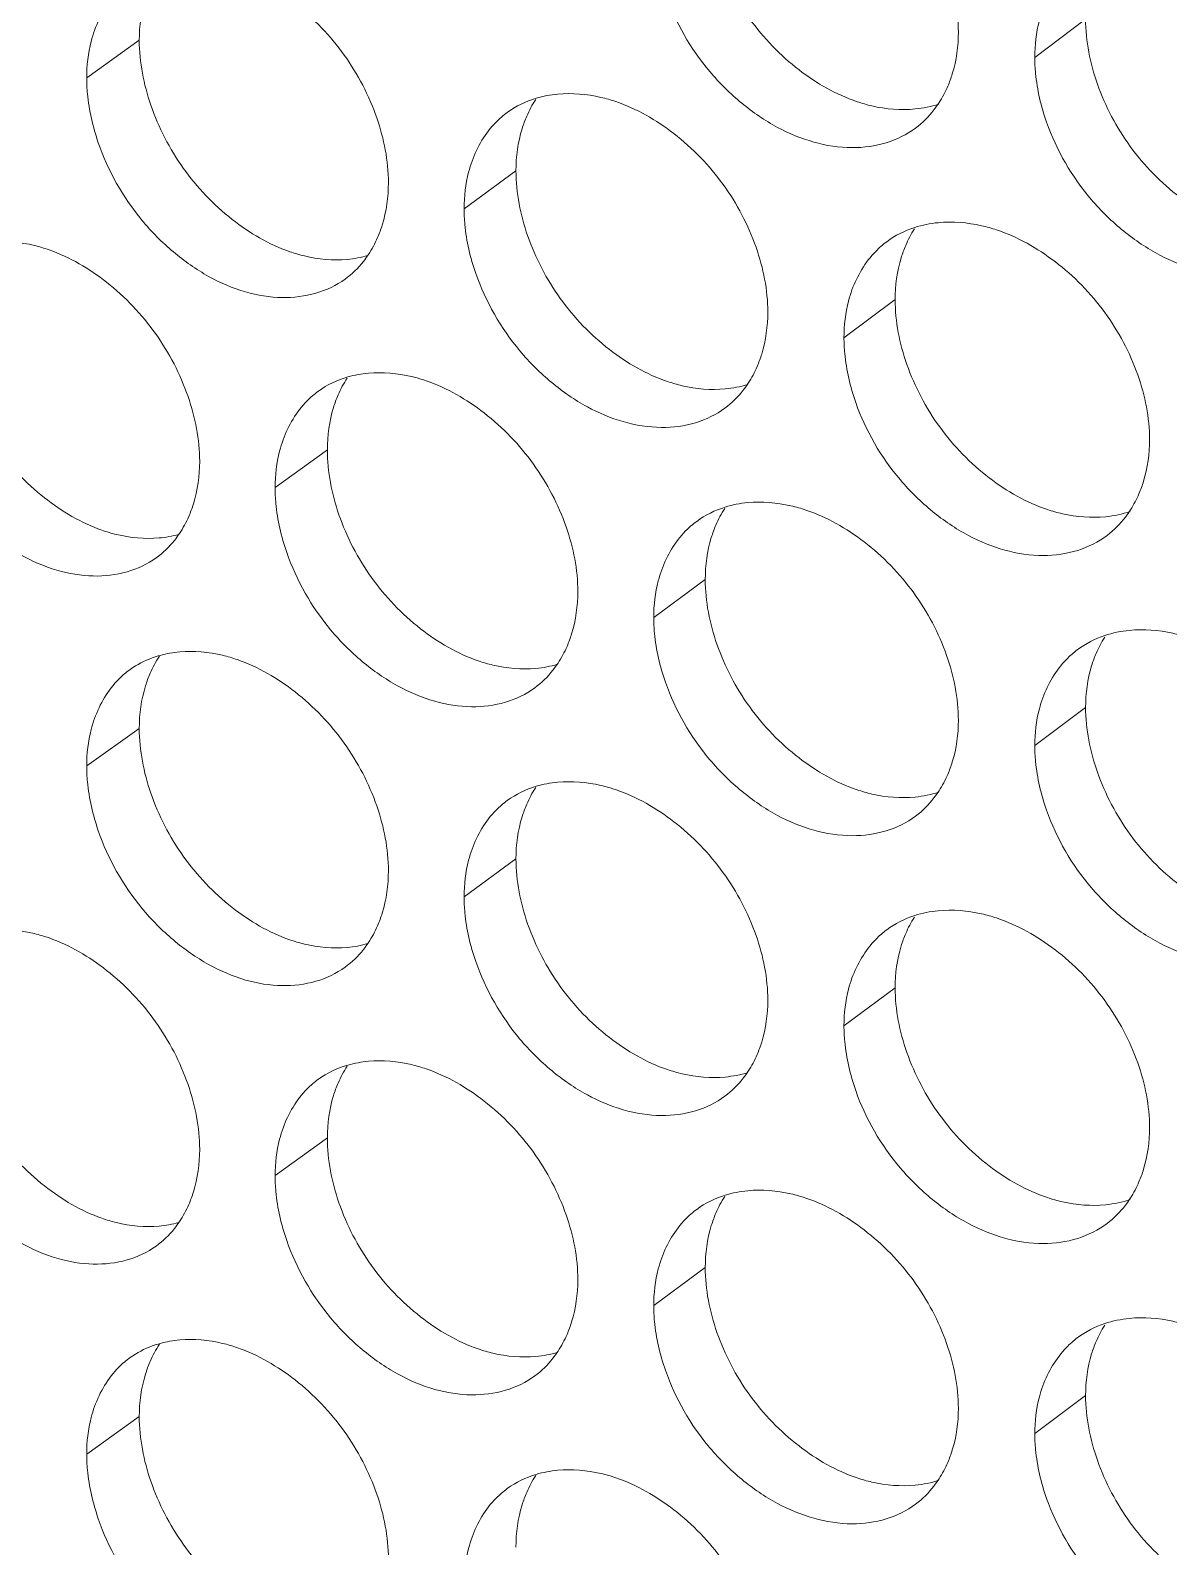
# Model space of a CAD drawing. Header units: millimetres. Extents: x 1177 to 4147, y 93 to 2194.
# Drawn here: x 2656.64 to 2669.67, y 733.92 to 751.28 of the extents above; entities that cross this region are included whole.
import ezdxf

# ---------------------------------------------------------------- set-up
doc = ezdxf.new("R2010")
doc.units = ezdxf.units.MM
doc.header["$LTSCALE"] = 0.1
doc.layers.get('0').update_dxf_attribs({"lineweight": 13})
doc.layers.add('标注', color=251, linetype='Continuous', lineweight=9)

# ---------------------------------------------------------------- blocks, each defined once
blk = doc.blocks.new('02')
for points, knots in [([(4627.348, 522.744), (4597.363, 531.299), (4553.55, 545.69), (4497.641, 568.487), (4458.71, 586.649), (4422.281, 606.068), (4388.51, 626.659), (4357.551, 648.334), (4338.416, 663.815), (4329.392, 671.722)], [0, 0, 0, 0, 0.278685, 0.411475, 0.539478, 0.662459, 0.780251, 0.892768, 1, 1, 1, 1]), ([(4626.906, 521.428), (4597.052, 529.945), (4553.424, 544.261), (4497.732, 566.923), (4458.929, 584.973), (4422.597, 604.269), (4388.892, 624.729), (4357.964, 646.263), (4338.829, 661.641), (4329.798, 669.496)], [0, 0, 0, 0, 0.278468, 0.411196, 0.539177, 0.662176, 0.780023, 0.892638, 1, 1, 1, 1]), ([(4628.518, 518.372), (4598.337, 526.935), (4554.235, 541.353), (4497.955, 564.22), (4458.766, 582.448), (4422.099, 601.945), (4388.114, 622.628), (4356.965, 644.402), (4337.717, 659.96), (4328.641, 667.907)], [0, 0, 0, 0, 0.278732, 0.411552, 0.539576, 0.662563, 0.780343, 0.892822, 1, 1, 1, 1]), ([(4328.202, 667.332), (4337.3, 659.316), (4356.601, 643.626), (4387.852, 621.677), (4421.956, 600.844), (4458.755, 581.215), (4498.091, 562.874), (4554.59, 539.876), (4598.873, 525.389), (4629.18, 516.79)], [0, 0, 0, 0, 0.107262, 0.219794, 0.337581, 0.460553, 0.588547, 0.721328, 1, 1, 1, 1])]:
    blk.add_open_spline(points, degree=3, knots=knots)
at = {"layer": '标注'}
for p, q in [((4581.589, 664.701), (4580.758, 664.077)), ((4566.111, 664.358), (4565.251, 663.743)), ((4566.111, 664.358), (4565.251, 663.743)), ((4572.272, 662.223), (4571.424, 661.605)), ((4572.272, 662.223), (4571.424, 661.605)), ((4578.474, 660.118), (4577.637, 659.496)), ((4578.474, 660.118), (4577.637, 659.496)), ((4569.187, 657.662), (4568.333, 657.045)), ((4575.368, 655.542), (4574.525, 654.921)), ((4581.589, 653.451), (4580.758, 652.827)), ((4566.111, 653.108), (4565.251, 652.493)), ((4572.272, 650.973), (4571.424, 650.355)), ((4578.474, 648.868), (4577.637, 648.246)), ((4569.187, 646.412), (4568.333, 645.795)), ((4575.368, 644.292), (4574.525, 643.671)), ((4581.589, 642.201), (4580.758, 641.577)), ((4566.111, 641.858), (4565.251, 641.243)), ((4566.111, 641.858), (4565.251, 641.243))]:
    blk.add_line(p, q, dxfattribs=at)
for points, knots in [([(4579.508, 664.493), (4579.508, 664.852), (4579.357, 665.597), (4578.821, 666.609), (4578.02, 667.433), (4577.357, 667.813), (4577.014, 667.928)], [0, 0, 0, 0, 0.240116, 0.498284, 0.757575, 1, 1, 1, 1]), ([(4575.368, 666.792), (4575.368, 666.433), (4575.518, 665.688), (4576.051, 664.675), (4576.847, 663.85), (4577.509, 663.469), (4577.852, 663.354)], [0, 0, 0, 0, 0.240418, 0.498747, 0.75788, 1, 1, 1, 1]), ([(4570.186, 662.03), (4570.186, 662.389), (4570.036, 663.135), (4569.506, 664.15), (4568.714, 664.978), (4568.056, 665.364), (4567.715, 665.482)], [0, 0, 0, 0, 0.240558, 0.499178, 0.758416, 1, 1, 1, 1]), ([(4570.186, 662.03), (4570.186, 662.389), (4570.036, 663.135), (4569.506, 664.15), (4568.714, 664.978), (4568.056, 665.364), (4567.715, 665.482)], [0, 0, 0, 0, 0.240558, 0.499178, 0.758416, 1, 1, 1, 1]), ([(4565.963, 665.322), (4565.897, 665.275), (4565.643, 665.058), (4565.465, 664.758), (4565.38, 664.52)], [0, 0, 0, 0, 0.243679, 1, 1, 1, 1]), ([(4565.963, 665.322), (4565.897, 665.275), (4565.643, 665.058), (4565.465, 664.758), (4565.38, 664.52)], [0, 0, 0, 0, 0.243679, 1, 1, 1, 1]), ([(4566.289, 665.259), (4566.26, 665.191), (4566.153, 664.903), (4566.111, 664.592), (4566.111, 664.358)], [0, 0, 0, 0, 0.238756, 1, 1, 1, 1]), ([(4566.289, 665.259), (4566.26, 665.191), (4566.153, 664.903), (4566.111, 664.592), (4566.111, 664.358)], [0, 0, 0, 0, 0.238756, 1, 1, 1, 1]), ([(4574.717, 665.113), (4574.878, 664.653), (4575.253, 664.001), (4575.946, 663.32), (4576.689, 662.807), (4577.536, 662.546), (4578.328, 662.652), (4578.666, 662.817), (4578.809, 662.924)], [0, 0, 0, 0, 0.277359, 0.41667, 0.550882, 0.790562, 0.898061, 1, 1, 1, 1]), ([(4580.89, 664.859), (4580.868, 664.799), (4580.789, 664.546), (4580.758, 664.278), (4580.758, 664.077)], [0, 0, 0, 0, 0.240728, 1, 1, 1, 1]), ([(4581.589, 664.701), (4581.589, 664.343), (4581.74, 663.598), (4582.276, 662.587), (4583.078, 661.765), (4583.744, 661.389), (4584.088, 661.275)], [0, 0, 0, 0, 0.240129, 0.498159, 0.757326, 1, 1, 1, 1]), ([(4565.38, 664.52), (4565.359, 664.461), (4565.282, 664.209), (4565.251, 663.943), (4565.251, 663.743)], [0, 0, 0, 0, 0.240208, 1, 1, 1, 1]), ([(4565.38, 664.52), (4565.359, 664.461), (4565.282, 664.209), (4565.251, 663.943), (4565.251, 663.743)], [0, 0, 0, 0, 0.240208, 1, 1, 1, 1]), ([(4579.334, 663.606), (4579.363, 663.672), (4579.467, 663.957), (4579.508, 664.263), (4579.508, 664.493)], [0, 0, 0, 0, 0.239544, 1, 1, 1, 1]), ([(4566.111, 664.358), (4566.111, 663.999), (4566.26, 663.253), (4566.787, 662.237), (4567.575, 661.406), (4568.231, 661.02), (4568.571, 660.902)], [0, 0, 0, 0, 0.240862, 0.49964, 0.75872, 1, 1, 1, 1]), ([(4566.111, 664.358), (4566.111, 663.999), (4566.26, 663.253), (4566.787, 662.237), (4567.575, 661.406), (4568.231, 661.02), (4568.571, 660.902)], [0, 0, 0, 0, 0.240862, 0.49964, 0.75872, 1, 1, 1, 1]), ([(4580.758, 664.077), (4580.758, 663.991), (4580.776, 663.631), (4580.86, 663.277), (4580.951, 663.019)], [0, 0, 0, 0, 0.240186, 1, 1, 1, 1]), ([(4565.251, 663.743), (4565.251, 663.657), (4565.269, 663.297), (4565.352, 662.942), (4565.441, 662.683)], [0, 0, 0, 0, 0.239965, 1, 1, 1, 1]), ([(4565.251, 663.743), (4565.251, 663.657), (4565.269, 663.297), (4565.352, 662.942), (4565.441, 662.683)], [0, 0, 0, 0, 0.239965, 1, 1, 1, 1]), ([(4573.904, 663.356), (4573.825, 663.383), (4573.517, 663.471), (4573.19, 663.5), (4572.955, 663.478)], [0, 0, 0, 0, 0.263009, 1, 1, 1, 1]), ([(4573.904, 663.356), (4573.825, 663.383), (4573.517, 663.471), (4573.19, 663.5), (4572.955, 663.478)], [0, 0, 0, 0, 0.263009, 1, 1, 1, 1]), ([(4576.391, 659.915), (4576.391, 660.274), (4576.24, 661.019), (4575.706, 662.032), (4574.908, 662.857), (4574.247, 663.239), (4573.904, 663.356)], [0, 0, 0, 0, 0.240262, 0.49858, 0.757854, 1, 1, 1, 1]), ([(4576.391, 659.915), (4576.391, 660.274), (4576.24, 661.019), (4575.706, 662.032), (4574.908, 662.857), (4574.247, 663.239), (4573.904, 663.356)], [0, 0, 0, 0, 0.240262, 0.49858, 0.757854, 1, 1, 1, 1]), ([(4577.852, 663.354), (4577.931, 663.327), (4578.24, 663.239), (4578.567, 663.212), (4578.802, 663.235)], [0, 0, 0, 0, 0.262674, 1, 1, 1, 1]), ([(4578.809, 662.924), (4578.922, 663.009), (4579.058, 663.144), (4579.166, 663.298), (4579.192, 663.339)], [0, 0, 0, 0, 0.74587, 1, 1, 1, 1]), ([(4572.13, 663.179), (4572.065, 663.131), (4571.814, 662.915), (4571.639, 662.619), (4571.554, 662.384)], [0, 0, 0, 0, 0.244024, 1, 1, 1, 1]), ([(4572.13, 663.179), (4572.065, 663.131), (4571.814, 662.915), (4571.639, 662.619), (4571.554, 662.384)], [0, 0, 0, 0, 0.244024, 1, 1, 1, 1]), ([(4572.448, 663.117), (4572.419, 663.05), (4572.314, 662.764), (4572.272, 662.455), (4572.272, 662.223)], [0, 0, 0, 0, 0.239116, 1, 1, 1, 1]), ([(4572.448, 663.117), (4572.419, 663.05), (4572.314, 662.764), (4572.272, 662.455), (4572.272, 662.223)], [0, 0, 0, 0, 0.239116, 1, 1, 1, 1]), ([(4580.951, 663.019), (4581.113, 662.559), (4581.493, 661.905), (4582.193, 661.227), (4582.945, 660.718), (4583.801, 660.464), (4584.598, 660.579), (4584.937, 660.749), (4585.081, 660.859)], [0, 0, 0, 0, 0.27664, 0.415747, 0.549878, 0.789826, 0.897663, 1, 1, 1, 1]), ([(4565.441, 662.683), (4565.599, 662.225), (4565.968, 661.573), (4566.648, 660.889), (4567.221, 660.486), (4567.825, 660.223), (4568.43, 660.126), (4568.998, 660.192), (4569.334, 660.35), (4569.477, 660.453)], [0, 0, 0, 0, 0.277943, 0.417311, 0.551401, 0.676704, 0.792073, 0.898857, 1, 1, 1, 1]), ([(4565.441, 662.683), (4565.599, 662.225), (4565.968, 661.573), (4566.648, 660.889), (4567.221, 660.486), (4567.825, 660.223), (4568.43, 660.126), (4568.998, 660.192), (4569.334, 660.35), (4569.477, 660.453)], [0, 0, 0, 0, 0.277943, 0.417311, 0.551401, 0.676704, 0.792073, 0.898857, 1, 1, 1, 1]), ([(4571.554, 662.384), (4571.533, 662.324), (4571.455, 662.072), (4571.424, 661.805), (4571.424, 661.605)], [0, 0, 0, 0, 0.240415, 1, 1, 1, 1]), ([(4571.554, 662.384), (4571.533, 662.324), (4571.455, 662.072), (4571.424, 661.805), (4571.424, 661.605)], [0, 0, 0, 0, 0.240415, 1, 1, 1, 1]), ([(4572.272, 662.223), (4572.272, 661.864), (4572.422, 661.119), (4572.953, 660.105), (4573.746, 659.278), (4574.407, 658.896), (4574.748, 658.78)], [0, 0, 0, 0, 0.240565, 0.499043, 0.758159, 1, 1, 1, 1]), ([(4572.272, 662.223), (4572.272, 661.864), (4572.422, 661.119), (4572.953, 660.105), (4573.746, 659.278), (4574.407, 658.896), (4574.748, 658.78)], [0, 0, 0, 0, 0.240565, 0.499043, 0.758159, 1, 1, 1, 1]), ([(4570.009, 661.132), (4570.038, 661.199), (4570.144, 661.487), (4570.186, 661.797), (4570.186, 662.03)], [0, 0, 0, 0, 0.239008, 1, 1, 1, 1]), ([(4570.009, 661.132), (4570.038, 661.199), (4570.144, 661.487), (4570.186, 661.797), (4570.186, 662.03)], [0, 0, 0, 0, 0.239008, 1, 1, 1, 1]), ([(4571.424, 661.605), (4571.424, 661.518), (4571.442, 661.159), (4571.525, 660.804), (4571.615, 660.546)], [0, 0, 0, 0, 0.240052, 1, 1, 1, 1]), ([(4571.424, 661.605), (4571.424, 661.518), (4571.442, 661.159), (4571.525, 660.804), (4571.615, 660.546)], [0, 0, 0, 0, 0.240052, 1, 1, 1, 1]), ([(4580.133, 661.258), (4580.053, 661.285), (4579.743, 661.372), (4579.414, 661.399), (4579.178, 661.376)], [0, 0, 0, 0, 0.262749, 1, 1, 1, 1]), ([(4580.133, 661.258), (4580.053, 661.285), (4579.743, 661.372), (4579.414, 661.399), (4579.178, 661.376)], [0, 0, 0, 0, 0.262749, 1, 1, 1, 1]), ([(4582.635, 657.829), (4582.635, 658.188), (4582.483, 658.933), (4581.945, 659.944), (4581.142, 660.765), (4580.477, 661.143), (4580.133, 661.258)], [0, 0, 0, 0, 0.239971, 0.497989, 0.757297, 1, 1, 1, 1]), ([(4582.635, 657.829), (4582.635, 658.188), (4582.483, 658.933), (4581.945, 659.944), (4581.142, 660.765), (4580.477, 661.143), (4580.133, 661.258)], [0, 0, 0, 0, 0.239971, 0.497989, 0.757297, 1, 1, 1, 1]), ([(4564.636, 660.932), (4564.557, 660.959), (4564.253, 661.05), (4563.929, 661.081), (4563.696, 661.061)], [0, 0, 0, 0, 0.263409, 1, 1, 1, 1]), ([(4578.336, 661.065), (4578.272, 661.017), (4578.026, 660.801), (4577.853, 660.508), (4577.768, 660.277)], [0, 0, 0, 0, 0.244355, 1, 1, 1, 1]), ([(4578.336, 661.065), (4578.272, 661.017), (4578.026, 660.801), (4577.853, 660.508), (4577.768, 660.277)], [0, 0, 0, 0, 0.244355, 1, 1, 1, 1]), ([(4578.647, 661.005), (4578.618, 660.938), (4578.515, 660.654), (4578.474, 660.348), (4578.474, 660.118)], [0, 0, 0, 0, 0.239472, 1, 1, 1, 1]), ([(4578.647, 661.005), (4578.618, 660.938), (4578.515, 660.654), (4578.474, 660.348), (4578.474, 660.118)], [0, 0, 0, 0, 0.239472, 1, 1, 1, 1]), ([(4567.099, 657.474), (4567.099, 657.832), (4566.949, 658.578), (4566.421, 659.594), (4565.632, 660.425), (4564.976, 660.812), (4564.636, 660.932)], [0, 0, 0, 0, 0.240708, 0.499479, 0.758699, 1, 1, 1, 1]), ([(4568.571, 660.902), (4568.65, 660.875), (4568.955, 660.785), (4569.279, 660.755), (4569.512, 660.776)], [0, 0, 0, 0, 0.263064, 1, 1, 1, 1]), ([(4568.571, 660.902), (4568.65, 660.875), (4568.955, 660.785), (4569.279, 660.755), (4569.512, 660.776)], [0, 0, 0, 0, 0.263064, 1, 1, 1, 1]), ([(4569.477, 660.453), (4569.589, 660.535), (4569.725, 660.666), (4569.833, 660.817), (4569.859, 660.856)], [0, 0, 0, 0, 0.745756, 1, 1, 1, 1]), ([(4569.477, 660.453), (4569.589, 660.535), (4569.725, 660.666), (4569.833, 660.817), (4569.859, 660.856)], [0, 0, 0, 0, 0.745756, 1, 1, 1, 1]), ([(4571.615, 660.546), (4571.775, 660.086), (4572.148, 659.434), (4572.837, 658.752), (4573.576, 658.238), (4574.419, 657.973), (4575.208, 658.074), (4575.545, 658.238), (4575.689, 658.343)], [0, 0, 0, 0, 0.277722, 0.417137, 0.551389, 0.790935, 0.898263, 1, 1, 1, 1]), ([(4571.615, 660.546), (4571.775, 660.086), (4572.148, 659.434), (4572.837, 658.752), (4573.576, 658.238), (4574.419, 657.973), (4575.208, 658.074), (4575.545, 658.238), (4575.689, 658.343)], [0, 0, 0, 0, 0.277722, 0.417137, 0.551389, 0.790935, 0.898263, 1, 1, 1, 1]), ([(4577.768, 660.277), (4577.747, 660.217), (4577.668, 659.964), (4577.637, 659.697), (4577.637, 659.496)], [0, 0, 0, 0, 0.240623, 1, 1, 1, 1]), ([(4577.768, 660.277), (4577.747, 660.217), (4577.668, 659.964), (4577.637, 659.697), (4577.637, 659.496)], [0, 0, 0, 0, 0.240623, 1, 1, 1, 1]), ([(4578.474, 660.118), (4578.474, 659.759), (4578.624, 659.015), (4579.159, 658.002), (4579.958, 657.179), (4580.622, 656.8), (4580.965, 656.686)], [0, 0, 0, 0, 0.240273, 0.498452, 0.757602, 1, 1, 1, 1]), ([(4578.474, 660.118), (4578.474, 659.759), (4578.624, 659.015), (4579.159, 658.002), (4579.958, 657.179), (4580.622, 656.8), (4580.965, 656.686)], [0, 0, 0, 0, 0.240273, 0.498452, 0.757602, 1, 1, 1, 1]), ([(4563.046, 659.811), (4563.046, 659.451), (4563.194, 658.706), (4563.719, 657.688), (4564.504, 656.856), (4565.158, 656.468), (4565.497, 656.349)], [0, 0, 0, 0, 0.241011, 0.499941, 0.759002, 1, 1, 1, 1]), ([(4576.216, 659.024), (4576.245, 659.091), (4576.35, 659.376), (4576.391, 659.684), (4576.391, 659.915)], [0, 0, 0, 0, 0.239367, 1, 1, 1, 1]), ([(4576.216, 659.024), (4576.245, 659.091), (4576.35, 659.376), (4576.391, 659.684), (4576.391, 659.915)], [0, 0, 0, 0, 0.239367, 1, 1, 1, 1]), ([(4577.637, 659.496), (4577.637, 659.409), (4577.655, 659.05), (4577.739, 658.695), (4577.829, 658.437)], [0, 0, 0, 0, 0.240141, 1, 1, 1, 1]), ([(4577.637, 659.496), (4577.637, 659.409), (4577.655, 659.05), (4577.739, 658.695), (4577.829, 658.437)], [0, 0, 0, 0, 0.240141, 1, 1, 1, 1]), ([(4570.805, 658.79), (4570.725, 658.818), (4570.419, 658.907), (4570.093, 658.936), (4569.859, 658.915)], [0, 0, 0, 0, 0.263141, 1, 1, 1, 1]), ([(4573.284, 655.344), (4573.284, 655.703), (4573.133, 656.448), (4572.601, 657.462), (4571.806, 658.289), (4571.146, 658.673), (4570.805, 658.79)], [0, 0, 0, 0, 0.24041, 0.498878, 0.758134, 1, 1, 1, 1]), ([(4574.748, 658.78), (4574.828, 658.753), (4575.135, 658.664), (4575.461, 658.636), (4575.695, 658.658)], [0, 0, 0, 0, 0.262803, 1, 1, 1, 1]), ([(4574.748, 658.78), (4574.828, 658.753), (4575.135, 658.664), (4575.461, 658.636), (4575.695, 658.658)], [0, 0, 0, 0, 0.262803, 1, 1, 1, 1]), ([(4575.689, 658.343), (4575.801, 658.427), (4575.937, 658.561), (4576.045, 658.714), (4576.071, 658.754)], [0, 0, 0, 0, 0.745833, 1, 1, 1, 1]), ([(4575.689, 658.343), (4575.801, 658.427), (4575.937, 658.561), (4576.045, 658.714), (4576.071, 658.754)], [0, 0, 0, 0, 0.745833, 1, 1, 1, 1]), ([(4569.042, 658.622), (4568.976, 658.574), (4568.724, 658.358), (4568.547, 658.06), (4568.462, 657.824)], [0, 0, 0, 0, 0.243853, 1, 1, 1, 1]), ([(4569.363, 658.559), (4569.334, 658.492), (4569.228, 658.205), (4569.187, 657.895), (4569.187, 657.662)], [0, 0, 0, 0, 0.238936, 1, 1, 1, 1]), ([(4577.829, 658.437), (4577.99, 657.977), (4578.368, 657.324), (4579.064, 656.645), (4579.812, 656.134), (4580.663, 655.876), (4581.458, 655.987), (4581.797, 656.155), (4581.94, 656.263)], [0, 0, 0, 0, 0.276999, 0.416207, 0.550378, 0.790192, 0.897861, 1, 1, 1, 1]), ([(4577.829, 658.437), (4577.99, 657.977), (4578.368, 657.324), (4579.064, 656.645), (4579.812, 656.134), (4580.663, 655.876), (4581.458, 655.987), (4581.797, 656.155), (4581.94, 656.263)], [0, 0, 0, 0, 0.276999, 0.416207, 0.550378, 0.790192, 0.897861, 1, 1, 1, 1]), ([(4562.369, 658.138), (4562.526, 657.68), (4562.893, 657.029), (4563.57, 656.343), (4564.139, 655.939), (4564.74, 655.674), (4565.343, 655.573), (4565.908, 655.636), (4566.244, 655.792), (4566.386, 655.895)], [0, 0, 0, 0, 0.278313, 0.417788, 0.551922, 0.677197, 0.792453, 0.899064, 1, 1, 1, 1]), ([(4568.462, 657.824), (4568.441, 657.764), (4568.363, 657.512), (4568.333, 657.246), (4568.333, 657.045)], [0, 0, 0, 0, 0.240311, 1, 1, 1, 1]), ([(4582.462, 656.945), (4582.491, 657.012), (4582.594, 657.295), (4582.635, 657.6), (4582.635, 657.829)], [0, 0, 0, 0, 0.23972, 1, 1, 1, 1]), ([(4582.462, 656.945), (4582.491, 657.012), (4582.594, 657.295), (4582.635, 657.6), (4582.635, 657.829)], [0, 0, 0, 0, 0.23972, 1, 1, 1, 1]), ([(4569.187, 657.662), (4569.187, 657.303), (4569.336, 656.557), (4569.865, 655.542), (4570.656, 654.714), (4571.314, 654.329), (4571.654, 654.212)], [0, 0, 0, 0, 0.240713, 0.499341, 0.758439, 1, 1, 1, 1]), ([(4566.92, 656.572), (4566.949, 656.639), (4567.057, 656.928), (4567.099, 657.239), (4567.099, 657.474)], [0, 0, 0, 0, 0.238828, 1, 1, 1, 1]), ([(4568.333, 657.045), (4568.333, 656.959), (4568.35, 656.599), (4568.433, 656.244), (4568.523, 655.986)], [0, 0, 0, 0, 0.240008, 1, 1, 1, 1]), ([(4577.014, 656.678), (4576.934, 656.705), (4576.625, 656.793), (4576.297, 656.821), (4576.062, 656.799)], [0, 0, 0, 0, 0.262879, 1, 1, 1, 1]), ([(4575.228, 656.493), (4575.163, 656.446), (4574.915, 656.229), (4574.741, 655.935), (4574.657, 655.702)], [0, 0, 0, 0, 0.244191, 1, 1, 1, 1]), ([(4579.508, 653.243), (4579.508, 653.602), (4579.357, 654.347), (4578.821, 655.359), (4578.02, 656.183), (4577.357, 656.563), (4577.014, 656.678)], [0, 0, 0, 0, 0.240116, 0.498284, 0.757575, 1, 1, 1, 1]), ([(4580.965, 656.686), (4581.045, 656.659), (4581.355, 656.572), (4581.682, 656.546), (4581.918, 656.569)], [0, 0, 0, 0, 0.262546, 1, 1, 1, 1]), ([(4580.965, 656.686), (4581.045, 656.659), (4581.355, 656.572), (4581.682, 656.546), (4581.918, 656.569)], [0, 0, 0, 0, 0.262546, 1, 1, 1, 1]), ([(4581.94, 656.263), (4582.053, 656.348), (4582.189, 656.485), (4582.297, 656.64), (4582.323, 656.681)], [0, 0, 0, 0, 0.745908, 1, 1, 1, 1]), ([(4581.94, 656.263), (4582.053, 656.348), (4582.189, 656.485), (4582.297, 656.64), (4582.323, 656.681)], [0, 0, 0, 0, 0.745908, 1, 1, 1, 1]), ([(4565.497, 656.349), (4565.576, 656.322), (4565.88, 656.231), (4566.203, 656.201), (4566.435, 656.221)], [0, 0, 0, 0, 0.263197, 1, 1, 1, 1]), ([(4566.386, 655.895), (4566.498, 655.975), (4566.634, 656.105), (4566.742, 656.255), (4566.769, 656.294)], [0, 0, 0, 0, 0.745717, 1, 1, 1, 1]), ([(4575.542, 656.433), (4575.514, 656.366), (4575.409, 656.08), (4575.368, 655.773), (4575.368, 655.542)], [0, 0, 0, 0, 0.239294, 1, 1, 1, 1]), ([(4568.523, 655.986), (4568.682, 655.527), (4569.053, 654.875), (4569.737, 654.192), (4570.312, 653.791), (4570.92, 653.53), (4571.528, 653.435), (4572.098, 653.504), (4572.435, 653.665), (4572.578, 653.77)], [0, 0, 0, 0, 0.277575, 0.416837, 0.550884, 0.676215, 0.791695, 0.898653, 1, 1, 1, 1]), ([(4574.657, 655.702), (4574.635, 655.642), (4574.557, 655.389), (4574.525, 655.122), (4574.525, 654.921)], [0, 0, 0, 0, 0.240519, 1, 1, 1, 1]), ([(4575.368, 655.542), (4575.368, 655.183), (4575.518, 654.438), (4576.051, 653.425), (4576.847, 652.6), (4577.509, 652.219), (4577.852, 652.104)], [0, 0, 0, 0, 0.240418, 0.498747, 0.75788, 1, 1, 1, 1]), ([(4573.107, 654.449), (4573.136, 654.516), (4573.242, 654.803), (4573.284, 655.112), (4573.284, 655.344)], [0, 0, 0, 0, 0.239188, 1, 1, 1, 1]), ([(4574.525, 654.921), (4574.525, 654.835), (4574.543, 654.476), (4574.627, 654.121), (4574.717, 653.863)], [0, 0, 0, 0, 0.240096, 1, 1, 1, 1]), ([(4583.262, 654.595), (4583.181, 654.622), (4582.87, 654.709), (4582.541, 654.735), (4582.304, 654.711)], [0, 0, 0, 0, 0.262621, 1, 1, 1, 1]), ([(4566.453, 654.302), (4566.409, 654.29), (4566.236, 654.235), (4566.073, 654.151), (4565.963, 654.072)], [0, 0, 0, 0, 0.254263, 1, 1, 1, 1]), ([(4567.715, 654.232), (4567.636, 654.26), (4567.331, 654.35), (4567.006, 654.38), (4566.773, 654.359)], [0, 0, 0, 0, 0.263274, 1, 1, 1, 1]), ([(4581.453, 654.393), (4581.39, 654.345), (4581.146, 654.13), (4580.974, 653.839), (4580.89, 653.609)], [0, 0, 0, 0, 0.244516, 1, 1, 1, 1]), ([(4581.761, 654.334), (4581.733, 654.268), (4581.63, 653.985), (4581.589, 653.68), (4581.589, 653.451)], [0, 0, 0, 0, 0.239648, 1, 1, 1, 1]), ([(4565.963, 654.072), (4565.897, 654.025), (4565.643, 653.808), (4565.465, 653.508), (4565.38, 653.27)], [0, 0, 0, 0, 0.243679, 1, 1, 1, 1]), ([(4566.289, 654.009), (4566.26, 653.941), (4566.153, 653.653), (4566.111, 653.342), (4566.111, 653.108)], [0, 0, 0, 0, 0.238756, 1, 1, 1, 1]), ([(4570.186, 650.78), (4570.186, 651.139), (4570.036, 651.885), (4569.506, 652.9), (4568.714, 653.728), (4568.056, 654.114), (4567.715, 654.232)], [0, 0, 0, 0, 0.240558, 0.499178, 0.758416, 1, 1, 1, 1]), ([(4571.654, 654.212), (4571.734, 654.185), (4572.04, 654.096), (4572.365, 654.067), (4572.599, 654.089)], [0, 0, 0, 0, 0.262933, 1, 1, 1, 1]), ([(4572.578, 653.77), (4572.69, 653.852), (4572.826, 653.985), (4572.934, 654.137), (4572.96, 654.176)], [0, 0, 0, 0, 0.745795, 1, 1, 1, 1]), ([(4574.717, 653.863), (4574.878, 653.403), (4575.253, 652.751), (4575.946, 652.07), (4576.689, 651.557), (4577.536, 651.296), (4578.328, 651.402), (4578.666, 651.567), (4578.809, 651.674)], [0, 0, 0, 0, 0.277359, 0.41667, 0.550882, 0.790562, 0.898061, 1, 1, 1, 1]), ([(4580.89, 653.609), (4580.868, 653.549), (4580.789, 653.296), (4580.758, 653.028), (4580.758, 652.827)], [0, 0, 0, 0, 0.240728, 1, 1, 1, 1]), ([(4565.38, 653.27), (4565.359, 653.211), (4565.282, 652.959), (4565.251, 652.693), (4565.251, 652.493)], [0, 0, 0, 0, 0.240208, 1, 1, 1, 1]), ([(4581.589, 653.451), (4581.589, 653.093), (4581.74, 652.348), (4582.276, 651.337), (4583.078, 650.515), (4583.744, 650.139), (4584.088, 650.025)], [0, 0, 0, 0, 0.240129, 0.498159, 0.757326, 1, 1, 1, 1]), ([(4566.111, 653.108), (4566.111, 652.749), (4566.26, 652.003), (4566.787, 650.987), (4567.575, 650.156), (4568.231, 649.77), (4568.571, 649.652)], [0, 0, 0, 0, 0.240862, 0.49964, 0.75872, 1, 1, 1, 1]), ([(4579.334, 652.356), (4579.363, 652.422), (4579.467, 652.707), (4579.508, 653.013), (4579.508, 653.243)], [0, 0, 0, 0, 0.239544, 1, 1, 1, 1]), ([(4580.758, 652.827), (4580.758, 652.741), (4580.776, 652.381), (4580.86, 652.027), (4580.951, 651.769)], [0, 0, 0, 0, 0.240186, 1, 1, 1, 1]), ([(4565.251, 652.493), (4565.251, 652.407), (4565.269, 652.047), (4565.352, 651.692), (4565.441, 651.433)], [0, 0, 0, 0, 0.239965, 1, 1, 1, 1]), ([(4573.904, 652.106), (4573.825, 652.133), (4573.517, 652.221), (4573.19, 652.25), (4572.955, 652.228)], [0, 0, 0, 0, 0.263009, 1, 1, 1, 1]), ([(4576.391, 648.665), (4576.391, 649.024), (4576.24, 649.769), (4575.706, 650.782), (4574.908, 651.607), (4574.247, 651.989), (4573.904, 652.106)], [0, 0, 0, 0, 0.240262, 0.49858, 0.757854, 1, 1, 1, 1]), ([(4577.852, 652.104), (4577.931, 652.077), (4578.24, 651.989), (4578.567, 651.962), (4578.802, 651.985)], [0, 0, 0, 0, 0.262674, 1, 1, 1, 1]), ([(4578.809, 651.674), (4578.922, 651.759), (4579.058, 651.894), (4579.166, 652.048), (4579.192, 652.089)], [0, 0, 0, 0, 0.74587, 1, 1, 1, 1]), ([(4572.13, 651.929), (4572.065, 651.881), (4571.814, 651.665), (4571.639, 651.369), (4571.554, 651.134)], [0, 0, 0, 0, 0.244024, 1, 1, 1, 1]), ([(4572.448, 651.867), (4572.419, 651.8), (4572.314, 651.514), (4572.272, 651.205), (4572.272, 650.973)], [0, 0, 0, 0, 0.239116, 1, 1, 1, 1]), ([(4580.951, 651.769), (4581.113, 651.309), (4581.493, 650.655), (4582.193, 649.977), (4582.945, 649.468), (4583.801, 649.214), (4584.598, 649.329), (4584.937, 649.499), (4585.081, 649.609)], [0, 0, 0, 0, 0.27664, 0.415747, 0.549878, 0.789826, 0.897663, 1, 1, 1, 1]), ([(4565.441, 651.433), (4565.599, 650.975), (4565.968, 650.323), (4566.648, 649.639), (4567.221, 649.236), (4567.825, 648.973), (4568.43, 648.876), (4568.998, 648.942), (4569.334, 649.1), (4569.477, 649.203)], [0, 0, 0, 0, 0.277943, 0.417311, 0.551401, 0.676704, 0.792073, 0.898857, 1, 1, 1, 1]), ([(4571.554, 651.134), (4571.533, 651.074), (4571.455, 650.822), (4571.424, 650.555), (4571.424, 650.355)], [0, 0, 0, 0, 0.240415, 1, 1, 1, 1]), ([(4572.272, 650.973), (4572.272, 650.614), (4572.422, 649.869), (4572.953, 648.855), (4573.746, 648.028), (4574.407, 647.646), (4574.748, 647.53)], [0, 0, 0, 0, 0.240565, 0.499043, 0.758159, 1, 1, 1, 1]), ([(4570.009, 649.882), (4570.038, 649.949), (4570.144, 650.237), (4570.186, 650.547), (4570.186, 650.78)], [0, 0, 0, 0, 0.239008, 1, 1, 1, 1]), ([(4571.424, 650.355), (4571.424, 650.268), (4571.442, 649.909), (4571.525, 649.554), (4571.615, 649.296)], [0, 0, 0, 0, 0.240052, 1, 1, 1, 1]), ([(4580.133, 650.008), (4580.053, 650.035), (4579.743, 650.122), (4579.414, 650.149), (4579.178, 650.126)], [0, 0, 0, 0, 0.262749, 1, 1, 1, 1]), ([(4564.636, 649.682), (4564.557, 649.709), (4564.253, 649.8), (4563.929, 649.831), (4563.696, 649.811)], [0, 0, 0, 0, 0.263409, 1, 1, 1, 1]), ([(4578.336, 649.815), (4578.272, 649.767), (4578.026, 649.551), (4577.853, 649.258), (4577.768, 649.027)], [0, 0, 0, 0, 0.244355, 1, 1, 1, 1]), ([(4582.635, 646.579), (4582.635, 646.938), (4582.483, 647.683), (4581.945, 648.694), (4581.142, 649.515), (4580.477, 649.893), (4580.133, 650.008)], [0, 0, 0, 0, 0.239971, 0.497989, 0.757297, 1, 1, 1, 1]), ([(4567.099, 646.224), (4567.099, 646.582), (4566.949, 647.328), (4566.421, 648.344), (4565.632, 649.175), (4564.976, 649.562), (4564.636, 649.682)], [0, 0, 0, 0, 0.240708, 0.499479, 0.758699, 1, 1, 1, 1]), ([(4568.571, 649.652), (4568.65, 649.625), (4568.955, 649.535), (4569.279, 649.505), (4569.512, 649.526)], [0, 0, 0, 0, 0.263064, 1, 1, 1, 1]), ([(4569.477, 649.203), (4569.589, 649.285), (4569.725, 649.416), (4569.833, 649.567), (4569.859, 649.606)], [0, 0, 0, 0, 0.745756, 1, 1, 1, 1]), ([(4578.647, 649.755), (4578.618, 649.688), (4578.515, 649.404), (4578.474, 649.098), (4578.474, 648.868)], [0, 0, 0, 0, 0.239472, 1, 1, 1, 1]), ([(4571.615, 649.296), (4571.775, 648.836), (4572.148, 648.184), (4572.837, 647.502), (4573.576, 646.988), (4574.419, 646.723), (4575.208, 646.824), (4575.545, 646.988), (4575.689, 647.093)], [0, 0, 0, 0, 0.277722, 0.417137, 0.551389, 0.790935, 0.898263, 1, 1, 1, 1]), ([(4577.768, 649.027), (4577.747, 648.967), (4577.668, 648.714), (4577.637, 648.447), (4577.637, 648.246)], [0, 0, 0, 0, 0.240623, 1, 1, 1, 1]), ([(4578.474, 648.868), (4578.474, 648.509), (4578.624, 647.765), (4579.159, 646.752), (4579.958, 645.929), (4580.622, 645.55), (4580.965, 645.436)], [0, 0, 0, 0, 0.240273, 0.498452, 0.757602, 1, 1, 1, 1]), ([(4563.046, 648.561), (4563.046, 648.201), (4563.194, 647.456), (4563.719, 646.438), (4564.504, 645.606), (4565.158, 645.218), (4565.497, 645.099)], [0, 0, 0, 0, 0.241011, 0.499941, 0.759002, 1, 1, 1, 1]), ([(4576.216, 647.774), (4576.245, 647.841), (4576.35, 648.126), (4576.391, 648.434), (4576.391, 648.665)], [0, 0, 0, 0, 0.239367, 1, 1, 1, 1]), ([(4577.637, 648.246), (4577.637, 648.159), (4577.655, 647.8), (4577.739, 647.445), (4577.829, 647.187)], [0, 0, 0, 0, 0.240141, 1, 1, 1, 1]), ([(4570.805, 647.54), (4570.725, 647.568), (4570.419, 647.657), (4570.093, 647.686), (4569.859, 647.665)], [0, 0, 0, 0, 0.263141, 1, 1, 1, 1]), ([(4569.042, 647.372), (4568.976, 647.324), (4568.724, 647.108), (4568.547, 646.81), (4568.462, 646.574)], [0, 0, 0, 0, 0.243853, 1, 1, 1, 1]), ([(4573.284, 644.094), (4573.284, 644.453), (4573.133, 645.198), (4572.601, 646.212), (4571.806, 647.039), (4571.146, 647.423), (4570.805, 647.54)], [0, 0, 0, 0, 0.24041, 0.498878, 0.758134, 1, 1, 1, 1]), ([(4574.748, 647.53), (4574.828, 647.503), (4575.135, 647.414), (4575.461, 647.386), (4575.695, 647.408)], [0, 0, 0, 0, 0.262803, 1, 1, 1, 1]), ([(4575.689, 647.093), (4575.801, 647.177), (4575.937, 647.311), (4576.045, 647.464), (4576.071, 647.504)], [0, 0, 0, 0, 0.745833, 1, 1, 1, 1]), ([(4569.363, 647.309), (4569.334, 647.242), (4569.228, 646.955), (4569.187, 646.645), (4569.187, 646.412)], [0, 0, 0, 0, 0.238936, 1, 1, 1, 1]), ([(4577.829, 647.187), (4577.99, 646.727), (4578.368, 646.074), (4579.064, 645.395), (4579.812, 644.884), (4580.663, 644.626), (4581.458, 644.737), (4581.797, 644.905), (4581.94, 645.013)], [0, 0, 0, 0, 0.276999, 0.416207, 0.550378, 0.790192, 0.897861, 1, 1, 1, 1]), ([(4562.369, 646.888), (4562.526, 646.43), (4562.893, 645.779), (4563.57, 645.093), (4564.139, 644.689), (4564.74, 644.424), (4565.343, 644.323), (4565.908, 644.386), (4566.244, 644.542), (4566.386, 644.645)], [0, 0, 0, 0, 0.278313, 0.417788, 0.551922, 0.677197, 0.792453, 0.899064, 1, 1, 1, 1]), ([(4568.462, 646.574), (4568.441, 646.514), (4568.363, 646.262), (4568.333, 645.996), (4568.333, 645.795)], [0, 0, 0, 0, 0.240311, 1, 1, 1, 1]), ([(4582.462, 645.695), (4582.491, 645.762), (4582.594, 646.045), (4582.635, 646.35), (4582.635, 646.579)], [0, 0, 0, 0, 0.23972, 1, 1, 1, 1]), ([(4569.187, 646.412), (4569.187, 646.053), (4569.336, 645.307), (4569.865, 644.292), (4570.656, 643.464), (4571.314, 643.079), (4571.654, 642.962)], [0, 0, 0, 0, 0.240713, 0.499341, 0.758439, 1, 1, 1, 1]), ([(4566.92, 645.322), (4566.949, 645.389), (4567.057, 645.678), (4567.099, 645.989), (4567.099, 646.224)], [0, 0, 0, 0, 0.238828, 1, 1, 1, 1]), ([(4568.333, 645.795), (4568.333, 645.709), (4568.35, 645.349), (4568.433, 644.994), (4568.523, 644.736)], [0, 0, 0, 0, 0.240008, 1, 1, 1, 1]), ([(4577.014, 645.428), (4576.934, 645.455), (4576.625, 645.543), (4576.297, 645.571), (4576.062, 645.549)], [0, 0, 0, 0, 0.262879, 1, 1, 1, 1]), ([(4579.508, 641.993), (4579.508, 642.352), (4579.357, 643.097), (4578.821, 644.109), (4578.02, 644.933), (4577.357, 645.313), (4577.014, 645.428)], [0, 0, 0, 0, 0.240116, 0.498284, 0.757575, 1, 1, 1, 1]), ([(4580.965, 645.436), (4581.045, 645.409), (4581.355, 645.322), (4581.682, 645.296), (4581.918, 645.319)], [0, 0, 0, 0, 0.262546, 1, 1, 1, 1]), ([(4581.94, 645.013), (4582.053, 645.098), (4582.189, 645.235), (4582.297, 645.39), (4582.323, 645.431)], [0, 0, 0, 0, 0.745908, 1, 1, 1, 1]), ([(4565.497, 645.099), (4565.576, 645.072), (4565.88, 644.981), (4566.203, 644.951), (4566.435, 644.971)], [0, 0, 0, 0, 0.263197, 1, 1, 1, 1]), ([(4575.228, 645.243), (4575.163, 645.196), (4574.915, 644.979), (4574.741, 644.685), (4574.657, 644.452)], [0, 0, 0, 0, 0.244191, 1, 1, 1, 1]), ([(4575.542, 645.183), (4575.514, 645.116), (4575.409, 644.83), (4575.368, 644.523), (4575.368, 644.292)], [0, 0, 0, 0, 0.239294, 1, 1, 1, 1]), ([(4566.386, 644.645), (4566.498, 644.725), (4566.634, 644.855), (4566.742, 645.005), (4566.769, 645.044)], [0, 0, 0, 0, 0.745717, 1, 1, 1, 1]), ([(4568.523, 644.736), (4568.682, 644.277), (4569.053, 643.625), (4569.737, 642.942), (4570.312, 642.541), (4570.92, 642.28), (4571.528, 642.185), (4572.098, 642.254), (4572.435, 642.415), (4572.578, 642.52)], [0, 0, 0, 0, 0.277575, 0.416837, 0.550884, 0.676215, 0.791695, 0.898653, 1, 1, 1, 1]), ([(4574.657, 644.452), (4574.635, 644.392), (4574.557, 644.139), (4574.525, 643.872), (4574.525, 643.671)], [0, 0, 0, 0, 0.240519, 1, 1, 1, 1]), ([(4573.107, 643.199), (4573.136, 643.266), (4573.242, 643.553), (4573.284, 643.862), (4573.284, 644.094)], [0, 0, 0, 0, 0.239188, 1, 1, 1, 1]), ([(4575.368, 644.292), (4575.368, 643.933), (4575.518, 643.188), (4576.051, 642.175), (4576.847, 641.35), (4577.509, 640.969), (4577.852, 640.854)], [0, 0, 0, 0, 0.240418, 0.498747, 0.75788, 1, 1, 1, 1]), ([(4574.525, 643.671), (4574.525, 643.585), (4574.543, 643.226), (4574.627, 642.871), (4574.717, 642.613)], [0, 0, 0, 0, 0.240096, 1, 1, 1, 1]), ([(4583.262, 643.345), (4583.181, 643.372), (4582.87, 643.459), (4582.541, 643.485), (4582.304, 643.461)], [0, 0, 0, 0, 0.262621, 1, 1, 1, 1]), ([(4567.715, 642.982), (4567.636, 643.01), (4567.331, 643.1), (4567.006, 643.13), (4566.773, 643.109)], [0, 0, 0, 0, 0.263274, 1, 1, 1, 1]), ([(4567.715, 642.982), (4567.636, 643.01), (4567.331, 643.1), (4567.006, 643.13), (4566.773, 643.109)], [0, 0, 0, 0, 0.263274, 1, 1, 1, 1]), ([(4581.453, 643.143), (4581.39, 643.095), (4581.146, 642.88), (4580.974, 642.589), (4580.89, 642.359)], [0, 0, 0, 0, 0.244516, 1, 1, 1, 1]), ([(4566.453, 643.052), (4566.409, 643.04), (4566.236, 642.985), (4566.073, 642.901), (4565.963, 642.822)], [0, 0, 0, 0, 0.254263, 1, 1, 1, 1]), ([(4566.453, 643.052), (4566.409, 643.04), (4566.236, 642.985), (4566.073, 642.901), (4565.963, 642.822)], [0, 0, 0, 0, 0.254263, 1, 1, 1, 1]), ([(4570.186, 639.53), (4570.186, 639.889), (4570.036, 640.635), (4569.506, 641.65), (4568.714, 642.478), (4568.056, 642.864), (4567.715, 642.982)], [0, 0, 0, 0, 0.240558, 0.499178, 0.758416, 1, 1, 1, 1]), ([(4570.186, 639.53), (4570.186, 639.889), (4570.036, 640.635), (4569.506, 641.65), (4568.714, 642.478), (4568.056, 642.864), (4567.715, 642.982)], [0, 0, 0, 0, 0.240558, 0.499178, 0.758416, 1, 1, 1, 1]), ([(4571.654, 642.962), (4571.734, 642.935), (4572.04, 642.846), (4572.365, 642.817), (4572.599, 642.839)], [0, 0, 0, 0, 0.262933, 1, 1, 1, 1]), ([(4572.578, 642.52), (4572.69, 642.602), (4572.826, 642.735), (4572.934, 642.887), (4572.96, 642.926)], [0, 0, 0, 0, 0.745795, 1, 1, 1, 1]), ([(4581.761, 643.084), (4581.733, 643.018), (4581.63, 642.735), (4581.589, 642.43), (4581.589, 642.201)], [0, 0, 0, 0, 0.239648, 1, 1, 1, 1]), ([(4565.963, 642.822), (4565.897, 642.775), (4565.643, 642.558), (4565.465, 642.258), (4565.38, 642.02)], [0, 0, 0, 0, 0.243679, 1, 1, 1, 1]), ([(4565.963, 642.822), (4565.897, 642.775), (4565.643, 642.558), (4565.465, 642.258), (4565.38, 642.02)], [0, 0, 0, 0, 0.243679, 1, 1, 1, 1]), ([(4566.289, 642.759), (4566.26, 642.691), (4566.153, 642.403), (4566.111, 642.092), (4566.111, 641.858)], [0, 0, 0, 0, 0.238756, 1, 1, 1, 1]), ([(4566.289, 642.759), (4566.26, 642.691), (4566.153, 642.403), (4566.111, 642.092), (4566.111, 641.858)], [0, 0, 0, 0, 0.238756, 1, 1, 1, 1]), ([(4574.717, 642.613), (4574.878, 642.153), (4575.253, 641.501), (4575.946, 640.82), (4576.689, 640.307), (4577.536, 640.046), (4578.328, 640.152), (4578.666, 640.317), (4578.809, 640.424)], [0, 0, 0, 0, 0.277359, 0.41667, 0.550882, 0.790562, 0.898061, 1, 1, 1, 1]), ([(4580.89, 642.359), (4580.868, 642.299), (4580.789, 642.046), (4580.758, 641.778), (4580.758, 641.577)], [0, 0, 0, 0, 0.240728, 1, 1, 1, 1]), ([(4581.589, 642.201), (4581.589, 641.843), (4581.74, 641.098), (4582.276, 640.087), (4583.078, 639.265), (4583.744, 638.889), (4584.088, 638.775)], [0, 0, 0, 0, 0.240129, 0.498159, 0.757326, 1, 1, 1, 1]), ([(4565.38, 642.02), (4565.359, 641.961), (4565.282, 641.709), (4565.251, 641.443), (4565.251, 641.243)], [0, 0, 0, 0, 0.240208, 1, 1, 1, 1]), ([(4565.38, 642.02), (4565.359, 641.961), (4565.282, 641.709), (4565.251, 641.443), (4565.251, 641.243)], [0, 0, 0, 0, 0.240208, 1, 1, 1, 1]), ([(4579.334, 641.106), (4579.363, 641.172), (4579.467, 641.457), (4579.508, 641.763), (4579.508, 641.993)], [0, 0, 0, 0, 0.239544, 1, 1, 1, 1]), ([(4566.111, 641.858), (4566.111, 641.499), (4566.26, 640.753), (4566.787, 639.737), (4567.575, 638.906), (4568.231, 638.52), (4568.571, 638.402)], [0, 0, 0, 0, 0.240862, 0.49964, 0.75872, 1, 1, 1, 1]), ([(4566.111, 641.858), (4566.111, 641.499), (4566.26, 640.753), (4566.787, 639.737), (4567.575, 638.906), (4568.231, 638.52), (4568.571, 638.402)], [0, 0, 0, 0, 0.240862, 0.49964, 0.75872, 1, 1, 1, 1]), ([(4580.758, 641.577), (4580.758, 641.491), (4580.776, 641.131), (4580.86, 640.777), (4580.951, 640.519)], [0, 0, 0, 0, 0.240186, 1, 1, 1, 1]), ([(4565.251, 641.243), (4565.251, 641.157), (4565.269, 640.797), (4565.352, 640.442), (4565.441, 640.183)], [0, 0, 0, 0, 0.239965, 1, 1, 1, 1]), ([(4565.251, 641.243), (4565.251, 641.157), (4565.269, 640.797), (4565.352, 640.442), (4565.441, 640.183)], [0, 0, 0, 0, 0.239965, 1, 1, 1, 1]), ([(4573.904, 640.856), (4573.825, 640.883), (4573.517, 640.971), (4573.19, 641), (4572.955, 640.978)], [0, 0, 0, 0, 0.263009, 1, 1, 1, 1]), ([(4573.904, 640.856), (4573.825, 640.883), (4573.517, 640.971), (4573.19, 641), (4572.955, 640.978)], [0, 0, 0, 0, 0.263009, 1, 1, 1, 1]), ([(4572.13, 640.679), (4572.065, 640.631), (4571.814, 640.415), (4571.639, 640.119), (4571.554, 639.884)], [0, 0, 0, 0, 0.244024, 1, 1, 1, 1]), ([(4572.13, 640.679), (4572.065, 640.631), (4571.814, 640.415), (4571.639, 640.119), (4571.554, 639.884)], [0, 0, 0, 0, 0.244024, 1, 1, 1, 1]), ([(4576.391, 637.415), (4576.391, 637.774), (4576.24, 638.519), (4575.706, 639.532), (4574.908, 640.357), (4574.247, 640.739), (4573.904, 640.856)], [0, 0, 0, 0, 0.240262, 0.49858, 0.757854, 1, 1, 1, 1]), ([(4576.391, 637.415), (4576.391, 637.774), (4576.24, 638.519), (4575.706, 639.532), (4574.908, 640.357), (4574.247, 640.739), (4573.904, 640.856)], [0, 0, 0, 0, 0.240262, 0.49858, 0.757854, 1, 1, 1, 1]), ([(4577.852, 640.854), (4577.931, 640.827), (4578.24, 640.739), (4578.567, 640.712), (4578.802, 640.735)], [0, 0, 0, 0, 0.262674, 1, 1, 1, 1]), ([(4578.809, 640.424), (4578.922, 640.509), (4579.058, 640.644), (4579.166, 640.798), (4579.192, 640.839)], [0, 0, 0, 0, 0.74587, 1, 1, 1, 1]), ([(4572.448, 640.617), (4572.419, 640.55), (4572.314, 640.264), (4572.272, 639.955), (4572.272, 639.723)], [0, 0, 0, 0, 0.239116, 1, 1, 1, 1]), ([(4572.448, 640.617), (4572.419, 640.55), (4572.314, 640.264), (4572.272, 639.955), (4572.272, 639.723)], [0, 0, 0, 0, 0.239116, 1, 1, 1, 1]), ([(4580.951, 640.519), (4581.113, 640.059), (4581.493, 639.405), (4582.193, 638.727), (4582.945, 638.218), (4583.801, 637.964), (4584.598, 638.079), (4584.937, 638.249), (4585.081, 638.359)], [0, 0, 0, 0, 0.27664, 0.415747, 0.549878, 0.789826, 0.897663, 1, 1, 1, 1]), ([(4565.441, 640.183), (4565.599, 639.725), (4565.968, 639.073), (4566.648, 638.389), (4567.221, 637.986), (4567.825, 637.723), (4568.43, 637.626), (4568.998, 637.692), (4569.334, 637.85), (4569.477, 637.953)], [0, 0, 0, 0, 0.277943, 0.417311, 0.551401, 0.676704, 0.792073, 0.898857, 1, 1, 1, 1]), ([(4565.441, 640.183), (4565.599, 639.725), (4565.968, 639.073), (4566.648, 638.389), (4567.221, 637.986), (4567.825, 637.723), (4568.43, 637.626), (4568.998, 637.692), (4569.334, 637.85), (4569.477, 637.953)], [0, 0, 0, 0, 0.277943, 0.417311, 0.551401, 0.676704, 0.792073, 0.898857, 1, 1, 1, 1]), ([(4571.554, 639.884), (4571.533, 639.824), (4571.455, 639.572), (4571.424, 639.305), (4571.424, 639.105)], [0, 0, 0, 0, 0.240415, 1, 1, 1, 1]), ([(4571.554, 639.884), (4571.533, 639.824), (4571.455, 639.572), (4571.424, 639.305), (4571.424, 639.105)], [0, 0, 0, 0, 0.240415, 1, 1, 1, 1])]:
    blk.add_open_spline(points, degree=3, knots=knots, dxfattribs=at)
for points in [[(4572.955, 663.478), (4572.837, 663.467), (4572.718, 663.445), (4572.604, 663.411)], [(4572.955, 663.478), (4572.837, 663.467), (4572.718, 663.445), (4572.604, 663.411)], [(4579.192, 663.339), (4579.247, 663.423), (4579.294, 663.513), (4579.334, 663.606)], [(4572.604, 663.411), (4572.435, 663.361), (4572.272, 663.283), (4572.13, 663.179)], [(4572.604, 663.411), (4572.435, 663.361), (4572.272, 663.283), (4572.13, 663.179)], [(4572.595, 663.391), (4572.538, 663.305), (4572.489, 663.212), (4572.448, 663.117)], [(4572.595, 663.391), (4572.538, 663.305), (4572.489, 663.212), (4572.448, 663.117)], [(4578.802, 663.235), (4578.932, 663.248), (4579.063, 663.273), (4579.187, 663.314)], [(4578.794, 661.298), (4578.631, 661.246), (4578.473, 661.167), (4578.336, 661.065)], [(4578.794, 661.298), (4578.631, 661.246), (4578.473, 661.167), (4578.336, 661.065)], [(4578.789, 661.273), (4578.734, 661.188), (4578.687, 661.098), (4578.647, 661.005)], [(4578.789, 661.273), (4578.734, 661.188), (4578.687, 661.098), (4578.647, 661.005)], [(4579.178, 661.376), (4579.048, 661.364), (4578.918, 661.338), (4578.794, 661.298)], [(4579.178, 661.376), (4579.048, 661.364), (4578.918, 661.338), (4578.794, 661.298)], [(4569.859, 660.856), (4569.917, 660.943), (4569.967, 661.036), (4570.009, 661.132)], [(4569.859, 660.856), (4569.917, 660.943), (4569.967, 661.036), (4570.009, 661.132)], [(4569.512, 660.776), (4569.626, 660.787), (4569.739, 660.807), (4569.849, 660.839)], [(4569.512, 660.776), (4569.626, 660.787), (4569.739, 660.807), (4569.849, 660.839)], [(4576.071, 658.754), (4576.127, 658.839), (4576.175, 658.93), (4576.216, 659.024)], [(4576.071, 658.754), (4576.127, 658.839), (4576.175, 658.93), (4576.216, 659.024)], [(4569.524, 658.853), (4569.352, 658.804), (4569.186, 658.726), (4569.042, 658.622)], [(4569.513, 658.836), (4569.455, 658.749), (4569.405, 658.655), (4569.363, 658.559)], [(4569.859, 658.915), (4569.746, 658.905), (4569.633, 658.885), (4569.524, 658.853)], [(4575.695, 658.658), (4575.82, 658.67), (4575.945, 658.694), (4576.064, 658.731)], [(4575.695, 658.658), (4575.82, 658.67), (4575.945, 658.694), (4576.064, 658.731)], [(4576.062, 656.799), (4575.937, 656.787), (4575.813, 656.763), (4575.694, 656.726)], [(4582.323, 656.681), (4582.377, 656.765), (4582.423, 656.854), (4582.462, 656.945)], [(4582.323, 656.681), (4582.377, 656.765), (4582.423, 656.854), (4582.462, 656.945)], [(4566.769, 656.294), (4566.827, 656.382), (4566.878, 656.475), (4566.92, 656.572)], [(4575.694, 656.726), (4575.528, 656.675), (4575.368, 656.596), (4575.228, 656.493)], [(4575.687, 656.704), (4575.631, 656.618), (4575.583, 656.527), (4575.542, 656.433)], [(4581.918, 656.569), (4582.054, 656.583), (4582.19, 656.61), (4582.32, 656.654)], [(4581.918, 656.569), (4582.054, 656.583), (4582.19, 656.61), (4582.32, 656.654)], [(4566.435, 656.221), (4566.543, 656.231), (4566.651, 656.25), (4566.756, 656.279)], [(4581.904, 654.627), (4581.743, 654.574), (4581.588, 654.495), (4581.453, 654.393)], [(4581.901, 654.6), (4581.847, 654.516), (4581.8, 654.427), (4581.761, 654.334)], [(4582.304, 654.711), (4582.168, 654.698), (4582.033, 654.67), (4581.904, 654.627)], [(4566.441, 654.288), (4566.382, 654.2), (4566.331, 654.106), (4566.289, 654.009)], [(4566.773, 654.359), (4566.665, 654.35), (4566.558, 654.331), (4566.453, 654.302)], [(4572.96, 654.176), (4573.017, 654.263), (4573.066, 654.354), (4573.107, 654.449)], [(4572.599, 654.089), (4572.718, 654.1), (4572.837, 654.122), (4572.952, 654.156)], [(4579.192, 652.089), (4579.247, 652.173), (4579.294, 652.263), (4579.334, 652.356)], [(4572.604, 652.161), (4572.435, 652.111), (4572.272, 652.033), (4572.13, 651.929)], [(4572.595, 652.141), (4572.538, 652.055), (4572.489, 651.962), (4572.448, 651.867)], [(4572.955, 652.228), (4572.837, 652.217), (4572.718, 652.195), (4572.604, 652.161)], [(4578.802, 651.985), (4578.932, 651.998), (4579.063, 652.023), (4579.187, 652.064)], [(4578.794, 650.048), (4578.631, 649.996), (4578.473, 649.917), (4578.336, 649.815)], [(4579.178, 650.126), (4579.048, 650.114), (4578.918, 650.088), (4578.794, 650.048)], [(4569.859, 649.606), (4569.917, 649.693), (4569.967, 649.786), (4570.009, 649.882)], [(4578.789, 650.023), (4578.734, 649.938), (4578.687, 649.848), (4578.647, 649.755)], [(4569.512, 649.526), (4569.626, 649.537), (4569.739, 649.557), (4569.849, 649.589)], [(4569.524, 647.603), (4569.352, 647.554), (4569.186, 647.476), (4569.042, 647.372)], [(4569.513, 647.586), (4569.455, 647.499), (4569.405, 647.405), (4569.363, 647.309)], [(4569.859, 647.665), (4569.746, 647.655), (4569.633, 647.635), (4569.524, 647.603)], [(4576.071, 647.504), (4576.127, 647.589), (4576.175, 647.68), (4576.216, 647.774)], [(4575.695, 647.408), (4575.82, 647.42), (4575.945, 647.444), (4576.064, 647.481)], [(4582.323, 645.431), (4582.377, 645.515), (4582.423, 645.604), (4582.462, 645.695)], [(4575.694, 645.476), (4575.528, 645.425), (4575.368, 645.346), (4575.228, 645.243)], [(4575.687, 645.454), (4575.631, 645.368), (4575.583, 645.277), (4575.542, 645.183)], [(4576.062, 645.549), (4575.937, 645.537), (4575.813, 645.513), (4575.694, 645.476)], [(4581.918, 645.319), (4582.054, 645.333), (4582.19, 645.36), (4582.32, 645.404)], [(4566.769, 645.044), (4566.827, 645.132), (4566.878, 645.225), (4566.92, 645.322)], [(4566.435, 644.971), (4566.543, 644.981), (4566.651, 645), (4566.756, 645.029)], [(4581.904, 643.377), (4581.743, 643.324), (4581.588, 643.245), (4581.453, 643.143)], [(4581.901, 643.35), (4581.847, 643.266), (4581.8, 643.177), (4581.761, 643.084)], [(4582.304, 643.461), (4582.168, 643.448), (4582.033, 643.42), (4581.904, 643.377)], [(4566.773, 643.109), (4566.665, 643.1), (4566.558, 643.081), (4566.453, 643.052)], [(4566.773, 643.109), (4566.665, 643.1), (4566.558, 643.081), (4566.453, 643.052)], [(4572.96, 642.926), (4573.017, 643.013), (4573.066, 643.104), (4573.107, 643.199)], [(4566.441, 643.038), (4566.382, 642.95), (4566.331, 642.856), (4566.289, 642.759)], [(4566.441, 643.038), (4566.382, 642.95), (4566.331, 642.856), (4566.289, 642.759)], [(4572.599, 642.839), (4572.718, 642.85), (4572.837, 642.872), (4572.952, 642.906)], [(4572.604, 640.911), (4572.435, 640.861), (4572.272, 640.783), (4572.13, 640.679)], [(4572.604, 640.911), (4572.435, 640.861), (4572.272, 640.783), (4572.13, 640.679)], [(4572.595, 640.891), (4572.538, 640.805), (4572.489, 640.712), (4572.448, 640.617)], [(4572.595, 640.891), (4572.538, 640.805), (4572.489, 640.712), (4572.448, 640.617)], [(4572.955, 640.978), (4572.837, 640.967), (4572.718, 640.945), (4572.604, 640.911)], [(4572.955, 640.978), (4572.837, 640.967), (4572.718, 640.945), (4572.604, 640.911)], [(4579.192, 640.839), (4579.247, 640.923), (4579.294, 641.013), (4579.334, 641.106)], [(4578.802, 640.735), (4578.932, 640.748), (4579.063, 640.773), (4579.187, 640.814)]]:
    blk.add_open_spline(points, degree=3, dxfattribs=at)

msp = doc.modelspace()

# ---------------------------------------------------------------- block references
at = {"xscale": 0.7, "yscale": 0.7, "zscale": 0.7}
msp.add_blockref('02', (-538.391, 286.112), dxfattribs=at)

doc.saveas('drawing.dxf')
